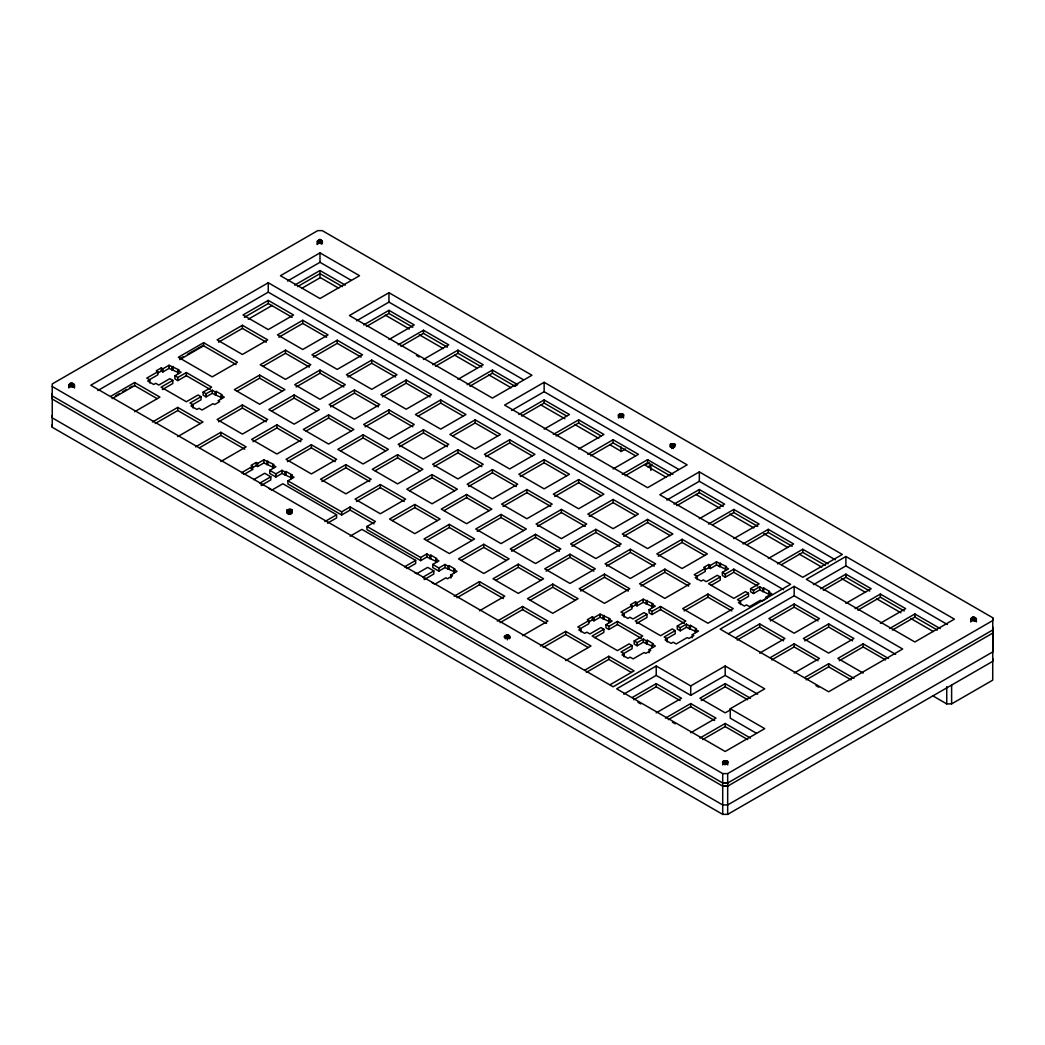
<?xml version="1.0" encoding="UTF-8"?>
<svg xmlns="http://www.w3.org/2000/svg" width="1045" height="1045" viewBox="0 0 1045 1045"><rect width="100%" height="100%" fill="white"/><g stroke="black" fill="none" stroke-linecap="round" stroke-linejoin="round"><path stroke-width="1.5" d="M286.97 513.278L286.97 510.143C297.995 506.276 288.224 518.307 286.97 510.143M290.262 514.062L290.262 509.359M291.581 512.938L291.581 509.803M508.118 638.273L508.118 635.138C495.892 637.372 516.766 641.016 508.118 635.138M509.424 638.704L509.424 635.569M722.657 764.822L722.657 761.687C733.681 757.821 723.911 769.851 722.657 761.687M725.948 764.039L725.948 760.904M727.268 764.47L727.268 761.335M52.25 415.27L52.25 417.869L722.709 804.95L727.673 804.95L992.75 651.923L992.75 630.292M992.75 658.507L992.75 661.328L727.673 814.369L722.709 814.369L52.25 427.274L52.25 383.92L317.745 230.631L322.252 230.631L992.75 617.752L992.75 629.965L727.673 783.005L722.709 783.005L52.25 395.924L52.25 393.325M992.75 651.923L992.75 649.102M68.8 384.769C79.851 393.364 70.59 374.175 68.8 387.904M317.171 241.408C328.13 249.886 318.882 230.906 317.171 244.543M970.7 618.718C981.673 627.196 972.425 608.216 970.7 621.853M618.444 414.774C619.698 422.938 629.456 410.894 618.444 414.774L618.444 417.909M670.459 444.177C668.134 452.198 682.725 442.205 670.459 444.177L670.459 447.312M268.265 282.751L90.784 385.213L613.115 686.787L790.595 584.312L268.265 282.751L268.265 292.156L783.541 589.641M319.992 252.877L280.452 275.71L319.992 298.543L359.532 275.71L319.992 252.877L319.992 262.295L287.506 281.04M97.825 390.556L268.265 292.156M268.265 300.385L242.976 314.989L268.265 329.58L293.554 314.989L268.265 300.385L268.265 303.52L244.386 317.314M294.703 285.115L319.992 270.524L345.281 285.115M297.511 286.63L319.992 273.659L342.473 286.63M110.757 396.303L134.635 382.509L159.924 397.113L134.635 411.717M203.605 342.695L178.316 357.285L212.226 376.866L237.515 362.275L203.605 342.695L203.605 345.83L236.105 364.587M178.042 373.601L178.042 370.466L179.008 369.904L169.029 365.254L162.863 368.807L161.309 367.905L156.241 370.831L157.808 371.733L157.808 374.868L149.54 379.648M115.381 395.964L119.626 393.508M122.461 391.875L126.693 389.432M129.528 387.799L132.349 386.167M180.406 358.422L183.241 356.789M187.486 354.333L203.03 345.359M248.266 319.248L272.301 305.362M301.979 288.224L320.358 277.617L338.724 288.224M157.808 371.733L146.77 378.107L149.814 379.858L149.814 382.992M112.155 398.628L134.635 385.644L157.116 398.628M179.727 359.611L203.605 345.83M157.508 373.235L161.309 371.04L162.863 371.942L169.029 368.389L177.807 372.347M242.401 325.269L217.112 339.873L242.401 354.477L267.69 339.873L242.401 325.269L242.401 328.404L218.523 342.198M149.814 379.858L147.737 381.046L153.72 384.508L155.783 383.306L158.827 385.056L169.852 378.682L172.804 380.393L172.804 383.528L162.38 389.537M210.254 389.485L186.363 375.691L177.859 380.602L174.92 378.904L174.92 375.769L181.072 372.216L178.042 370.466M172.804 380.393L161.074 387.159L186.363 401.75L198.093 394.984L201.032 396.682L201.032 399.817L192.75 404.598M174.92 375.769L177.859 377.467L186.363 372.556L211.652 387.159L203.148 392.071L203.148 395.206L206.087 396.904L212.253 393.351L222.232 397.988L221.266 398.55L221.266 395.415L222.232 394.853L216.25 391.405L215.283 391.966L212.253 390.216L206.087 393.769L203.148 392.071M302.75 320.292L277.461 334.896L302.75 349.5L328.039 334.896L302.75 320.292L302.75 323.427L278.871 337.221M152.452 421.997L177.741 407.393L203.03 421.997L177.741 436.601M201.032 396.682L189.994 403.056L193.025 404.807L193.025 407.942M155.261 423.512L177.741 410.528L200.222 423.512M285.507 350.153L260.218 364.757L285.507 379.361L310.796 364.757L285.507 350.153L285.507 353.288L309.385 367.082M193.025 404.807L190.961 406.009L196.943 409.457L199.007 408.255L202.038 410.019L213.076 403.644L214.643 404.546L219.698 401.62L218.131 400.718L224.296 397.165L221.266 395.415M388.962 292.704L349.422 315.538L492.417 398.093L531.957 375.259L388.962 292.704L388.962 302.109L523.545 379.805M263.026 366.272L285.507 353.288M259.643 375.05L234.354 389.641L259.643 404.245L284.932 389.641L259.643 375.05L259.643 378.185L237.163 391.157M356.476 320.867L388.962 302.109M337.235 340.2L311.946 354.804L337.235 369.407L362.524 354.804L337.235 340.2L337.235 343.335L313.356 357.129M363.673 324.943L388.962 310.339L414.251 324.943L388.962 339.534M366.481 326.458L388.962 313.474L412.84 327.268M242.401 404.911L217.112 419.515L242.401 434.106L267.69 419.515L242.401 404.911L242.401 408.046L266.292 421.827M218.523 421.827L242.401 408.046M319.992 370.074L294.703 384.664L319.992 399.268L345.281 384.664L319.992 370.074L319.992 373.209L343.87 386.99M296.114 386.99L319.992 373.209M195.559 446.881L220.848 432.29L246.137 446.881L220.848 461.485M199.778 447.587L220.848 435.425L244.739 449.206M294.128 394.958L268.839 409.549L294.128 424.152L319.417 409.549L294.128 394.958L294.128 398.093L271.648 411.064M371.72 360.107L346.431 374.711L371.72 389.315L397.009 374.711L371.72 360.107L371.72 363.242L347.841 377.036M398.158 344.85L423.447 330.246L448.736 344.85L423.447 359.454M400.966 346.365L423.447 333.381L447.325 347.175M276.886 424.819L251.597 439.422L276.886 454.013L302.175 439.422L276.886 424.819L276.886 427.954L253.008 441.748M354.477 389.981L329.188 404.572L354.477 419.176L379.766 404.572L354.477 389.981L354.477 393.116L330.599 406.897M328.613 414.865L303.324 429.469L328.613 444.06L353.902 429.469L328.613 414.865L328.613 418L306.133 430.984M272.876 468.16L272.876 465.025L273.842 464.476L263.862 459.826L257.697 463.379L256.143 462.478L251.074 465.404L252.642 466.305L252.642 469.44L244.373 474.221M252.642 466.305L241.604 472.68L244.648 474.43M252.341 467.807L256.143 465.613L257.697 466.514L263.862 462.961L273.842 467.611M406.205 380.027L380.916 394.618L406.205 409.222L431.494 394.618L406.205 380.027L406.205 383.162L430.083 396.943M432.643 364.757L457.932 350.153L483.221 364.757L457.932 379.361M382.326 396.943L406.205 383.162M435.452 366.272L457.932 353.288L481.823 367.082M311.371 444.726L286.082 459.33L311.371 473.934L336.66 459.33L311.371 444.726L311.371 447.861L287.493 461.655M253.661 479.629L264.685 473.254L270.812 476.794L270.812 479.929L261.145 485.494M269.754 470.341L275.867 473.868L282.019 470.315L285.063 472.066L286.03 471.504L291.999 474.952L291.999 478.087L282.019 473.45L275.867 477.003L269.754 473.476L269.754 470.341L275.906 466.788L272.876 465.025M270.812 476.794L259.774 483.156L262.804 484.919M388.962 409.888L363.673 424.492L388.962 439.083L414.251 424.492L388.962 409.888L388.962 413.023L412.84 426.817M365.084 426.817L388.962 413.023M291.999 478.087L291.032 478.649L291.032 475.514L291.999 474.952M363.098 434.772L337.809 449.376L363.098 463.98L388.387 449.376L363.098 434.772L363.098 437.907L340.618 450.891M374.058 523.872L350.166 510.078L341.663 514.989L287.911 483.966L287.911 480.831L294.076 477.265L291.032 475.514M440.69 399.935L415.401 414.538L440.69 429.129L465.979 414.538L440.69 399.935L440.69 403.07L418.209 416.041M467.128 384.664L492.417 370.074L517.706 384.664L514.898 386.284M469.936 386.18L492.417 373.209L514.898 386.18M345.856 464.633L320.567 479.237L345.856 493.841L371.145 479.237L345.856 464.633L345.856 467.768L369.734 481.562M321.978 481.562L345.856 467.768M423.447 429.795L398.158 444.399L423.447 459.003L448.736 444.399L423.447 429.795L423.447 432.93L399.569 446.724M397.583 454.679L372.294 469.283L397.583 483.887L422.872 469.283L397.583 454.679L397.583 457.815L420.064 470.799M375.103 470.799L397.583 457.815M475.175 419.842L449.886 434.446L475.175 449.036L500.464 434.446L475.175 419.842L475.175 422.977L452.694 435.961M544.145 382.3L504.604 405.12L647.6 487.688L687.14 464.855L544.145 382.3L544.145 391.705L678.727 469.401M380.341 484.553L355.052 499.144L380.341 513.748L405.63 499.144L380.341 484.553L380.341 487.688L356.463 501.469M511.658 410.45L544.145 391.705M324.877 521.546L336.608 514.78L336.608 517.915L327.49 523.179M287.911 480.831L341.663 511.854L350.166 506.943L375.455 521.546L366.952 526.458L366.952 529.593L420.704 560.629L426.856 557.063L436.836 561.714M457.932 449.703L432.643 464.307L457.932 478.91L483.221 464.307L457.932 449.703L457.932 452.838L434.054 466.632M518.856 414.538L544.145 399.935L569.434 414.538L544.145 429.129M521.664 416.041L544.145 403.07L566.625 416.041M432.068 474.587L406.779 489.191L432.068 503.794L457.357 489.191L432.068 474.587L432.068 477.735L409.588 490.706M509.66 439.749L484.371 454.353L509.66 468.957L534.949 454.353L509.66 439.749L509.66 442.884L485.781 456.678M350.166 536.15L361.897 529.384L415.649 560.407L415.649 563.542L407.367 568.323M414.826 504.461L389.537 519.052L414.826 533.655L440.115 519.052L414.826 504.461L414.826 507.596L392.345 520.567M492.417 469.61L467.128 484.214L492.417 498.818L517.706 484.214L492.417 469.61L492.417 472.758L468.539 486.539M553.341 434.446L578.63 419.842L603.919 434.446L578.63 449.036M556.149 435.961L578.63 422.977L601.11 435.961M466.553 494.507L441.264 509.098L466.553 523.702L491.842 509.098L466.553 494.507L466.553 497.642L444.073 510.613M544.145 459.656L518.856 474.26L544.145 488.864L569.434 474.26L544.145 459.656L544.145 462.791L520.266 476.585M449.311 524.368L424.022 538.972L449.311 553.563L474.6 538.972L449.311 524.368L449.311 527.503L426.83 540.487M526.902 489.53L501.613 504.121L526.902 518.725L552.191 504.121L526.902 489.53L526.902 492.665L503.024 506.446M587.826 454.353L613.115 439.749L638.404 454.353L613.115 468.957M590.634 455.868L613.115 442.884L635.595 455.868M415.649 560.407L404.611 566.782L407.641 568.532M366.952 526.458L420.704 557.494L426.856 553.928L429.9 555.692L430.867 555.13L436.836 558.579L435.869 559.14L435.869 562.275M501.038 514.414L475.749 529.018L501.038 543.609L526.327 529.018L501.038 514.414L501.038 517.549L477.16 531.343M625.498 448.997L621.344 451.388L610.045 444.87M578.63 479.577L553.341 494.167L578.63 508.771L603.919 494.167L578.63 479.577L578.63 482.712L554.751 496.493M453.804 571.51L445.026 567.553L438.861 571.106L432.748 567.579L432.748 564.444L438.913 560.891L435.869 559.14M424.152 579.609L433.806 574.032L433.806 570.897L422.768 577.271L425.811 579.021M432.748 564.444L438.861 567.971L445.026 564.418L448.057 566.168L449.023 565.619L455.006 569.068L454.039 569.629L454.039 572.764M483.796 544.275L458.507 558.879L483.796 573.483L509.085 558.879L483.796 544.275L483.796 547.41L461.315 560.394M561.387 509.437L536.098 524.041L561.387 538.632L586.676 524.041L561.387 509.437L561.387 512.572L537.509 526.366M622.311 474.26L647.6 459.656L672.889 474.26M450.904 578.068L450.904 574.933L457.07 571.38L454.039 569.629M625.119 475.775L647.6 462.791L670.08 475.775M649.219 462.7L645.065 465.09L666.266 477.33M647.835 466.841L651.976 464.437M535.523 534.322L510.234 548.925L535.523 563.529L560.812 548.925L535.523 534.322L535.523 537.457L559.402 551.251M511.645 551.251L535.523 537.457M613.115 499.484L587.826 514.075L613.115 528.679L638.404 514.075L613.115 499.484L613.115 502.619L589.236 516.4M454.196 596.212L479.485 581.608L504.774 596.212L479.485 610.803M457.005 597.727L479.485 584.743L503.376 598.537M518.281 564.182L492.992 578.786L518.281 593.39L543.57 578.786L518.281 564.182L518.281 567.317L495.8 580.302M595.872 529.345L570.583 543.949L595.872 558.553L621.161 543.949L595.872 529.345L595.872 532.48L571.994 546.274M699.327 471.896L659.787 494.716L802.782 577.284L842.322 554.451L699.327 471.896L699.327 481.301L835.321 559.806M570.008 554.229L544.719 568.833L570.008 583.437L595.297 568.833L570.008 554.229L570.008 557.364L546.13 571.158M666.841 500.046L699.327 481.301M647.6 519.391L622.311 533.995L647.6 548.586L672.889 533.995L647.6 519.391L647.6 522.526L623.721 536.32M674.038 504.121L699.327 489.53L724.616 504.121L699.327 518.725M676.846 505.636L699.327 492.665L723.218 506.446M552.766 584.103L527.477 598.694L552.766 613.297L578.055 598.694L552.766 584.103L552.766 587.238L575.246 600.209M530.285 600.209L552.766 587.238M497.302 621.096L522.591 606.492L547.88 621.096L522.591 635.7M500.111 622.611L522.591 609.627L546.483 623.421M630.357 549.252L605.068 563.856L630.357 578.46L655.646 563.856L630.357 549.252L630.357 552.387L606.479 566.181M604.493 574.136L579.204 588.74L604.493 603.344L629.782 588.74L604.493 574.136L604.493 577.271L580.615 591.065M682.085 539.298L656.796 553.902L682.085 568.506L707.374 553.902L682.085 539.298L682.085 542.433L658.206 556.227M708.523 524.041L733.812 509.437L759.101 524.041L733.812 538.632M712.742 524.734L733.812 512.572L757.703 526.366M664.842 569.159L639.553 583.763L664.842 598.367L690.131 583.763L664.842 569.159L664.842 572.294L688.733 586.088M640.964 586.088L664.842 572.294M540.409 645.98L565.698 631.376L590.987 645.98L565.698 660.584M588.57 622.102L592.371 619.92L593.926 620.821L600.091 617.268L610.071 621.906L609.104 622.467L609.104 619.332L610.071 618.771L600.091 614.133L593.926 617.686L592.371 616.785L587.303 619.698L588.871 620.599L588.871 623.734L580.602 628.515M588.871 620.599L577.833 626.974L580.876 628.724L580.876 631.859M543.217 647.495L565.698 634.524L588.178 647.495M580.876 628.724L578.799 629.926L584.782 633.374L586.846 632.173L589.889 633.936L600.914 627.562L603.866 629.26L603.866 632.395L594.749 637.659M652.211 607.537L652.211 604.402L653.177 603.84L643.197 599.19L637.032 602.756L635.478 601.855L630.422 604.768L631.977 605.669L631.977 608.804L623.695 613.585M631.977 605.669L620.939 612.043L623.983 613.794L623.983 616.929M631.676 607.171L635.478 604.99L637.032 605.891L643.197 602.325L653.177 606.975M743.008 543.949L768.297 529.345L793.586 543.949L768.297 558.553M725.491 570.204L725.491 567.069L726.458 566.508L716.478 561.87L710.313 565.423L708.758 564.522L703.69 567.435L705.257 568.336L705.257 571.471L696.989 576.252M623.983 613.794L621.906 614.996L627.888 618.444L629.952 617.242L632.996 618.993L644.02 612.631L646.973 614.329L646.973 617.464L636.549 623.486M641.316 638.351L617.425 624.557L608.922 629.469L605.982 627.771L605.982 624.636L612.135 621.083L609.104 619.332M705.257 568.336L694.22 574.711L697.263 576.461L697.263 579.596M747.227 544.654L768.297 532.48L792.188 546.274M704.957 569.838L708.758 567.657L710.313 568.558L716.478 565.005L725.256 568.95M603.866 629.26L592.136 636.026L617.425 650.63L629.155 643.864L632.094 645.562L632.094 648.697L623.813 653.478M605.982 624.636L608.922 626.334L617.425 621.422L642.714 636.026L634.21 640.938L634.21 644.073L637.15 645.771L643.315 642.218L652.093 646.176M697.263 576.461L695.186 577.663L701.169 581.111L703.233 579.91L706.276 581.673L717.301 575.299L720.253 576.997L720.253 580.132L711.136 585.396M684.423 623.421L660.531 609.627L652.028 614.538L649.089 612.84L649.089 609.705L655.241 606.152L652.211 604.402M646.973 614.329L635.242 621.096L660.531 635.7L672.262 628.933L675.201 630.631L675.201 633.766L665.547 639.331M649.089 609.705L652.028 611.403L660.531 606.492L685.82 621.096L677.317 626.007L677.317 629.142L680.256 630.84L686.421 627.287L695.199 631.245M757.703 586.088L733.812 572.294L725.308 577.206L722.369 575.508L722.369 572.373L728.522 568.82L725.491 567.069M720.253 576.997L708.523 583.763L733.812 598.367L745.542 591.601L748.481 593.299L748.481 596.434L740.2 601.215M722.369 572.373L725.308 574.071L733.812 569.159L759.101 583.763L750.597 588.675L750.597 591.81L753.536 593.508L759.702 589.955L769.682 594.605L768.715 595.154L768.715 592.019L769.682 591.47L763.699 588.008L762.732 588.57L759.702 586.82L753.536 590.373L750.597 588.675M707.948 594.056L682.659 608.647L707.948 623.251L733.237 608.647L707.948 594.056L707.948 597.191L731.827 610.972M684.07 610.972L707.948 597.191M584.926 670.054L608.804 656.273L634.093 670.877L610.215 684.658M632.094 645.562L621.057 651.923L624.087 653.687L624.087 656.822M634.21 640.938L637.15 642.636L643.315 639.083L646.346 640.833L647.312 640.271L653.295 643.72L652.328 644.282L652.328 647.417M586.323 672.379L608.804 659.408L631.284 672.379M777.493 563.856L802.782 549.252L828.071 563.856M624.087 653.687L622.023 654.875L628.006 658.324L630.07 657.135L633.1 658.886L644.138 652.511L645.705 653.412L650.761 650.499L649.193 649.598L649.193 652.733M781.712 564.561L802.782 552.387L825.263 565.371M675.201 630.631L664.163 636.993L667.206 638.743L667.206 641.891M677.317 626.007L680.256 627.705L686.421 624.152L689.452 625.903L690.418 625.341L696.401 628.79L695.434 629.351L695.434 632.486L696.401 631.925M667.206 638.743L665.129 639.945L671.112 643.393L673.176 642.205L676.206 643.955L687.244 637.581L688.812 638.482L693.867 635.569L692.299 634.655L692.299 637.803M649.193 649.598L655.359 646.032L652.328 644.282M748.481 593.299L737.443 599.673L740.474 601.424L740.474 604.559M740.474 601.424L738.41 602.612L744.393 606.061L746.457 604.872L749.487 606.622L760.525 600.248L762.092 601.149L765.88 598.968M692.299 634.655L698.465 631.102L695.434 629.351M730.246 708.745L764.731 688.838L725.191 666.005L690.706 685.925L656.221 666.005L616.681 688.838L725.191 751.486L764.731 728.652L730.246 708.745L730.246 718.15L756.462 733.29M794.161 586.376L720.136 629.116L828.646 691.764L902.671 649.023L794.161 586.376L794.161 595.781L895.63 654.353M845.888 556.502L806.348 579.335L914.858 641.983L954.398 619.149L845.888 556.502L845.888 565.907L947.358 624.492M623.734 694.167L656.221 675.41L690.706 695.33L725.191 675.41L757.677 694.167M728.509 633.675L794.161 595.781M813.402 584.664L845.888 565.907M632.343 697.433L656.221 683.639L681.51 698.243L656.221 712.847M735.798 637.711L759.676 623.917L784.965 638.521L759.676 653.112M794.161 604.01L768.872 618.601L794.161 633.205L819.45 618.601L794.161 604.01L794.161 607.145L818.039 620.926M820.599 588.74L845.888 574.136L871.177 588.74L845.888 603.344M633.74 699.758L656.221 686.774L680.099 700.568M737.195 640.023L759.676 627.052L783.554 640.846M770.283 620.926L794.161 607.145M823.408 590.255L845.888 577.271L869.767 591.065M665.417 718.15L690.706 703.559L715.995 718.15L690.706 732.754M750.48 698.243L725.191 683.639L699.902 698.243L725.191 712.847L730.808 709.607M770.283 657.618L794.161 643.824L819.45 658.428L794.161 673.032M828.646 623.917L803.357 638.521L828.646 653.112L853.935 638.521L828.646 623.917L828.646 627.052L852.524 640.846M855.084 608.647L880.373 594.056L905.662 608.647L880.373 623.251M668.225 719.665L690.706 706.694L714.584 720.475M701.313 700.568L725.191 686.774L747.671 699.758M771.68 659.944L794.161 646.959L818.039 660.753M804.768 640.846L828.646 627.052M857.893 610.162L880.373 597.191L904.252 610.972M699.902 738.07L725.191 723.467L750.48 738.07M804.768 677.526L828.646 663.732L853.935 678.336M888.42 658.428L863.131 643.824L837.842 658.428L863.131 673.032M889.569 628.567L914.858 613.964L940.147 628.567M702.71 739.573L725.191 726.602L747.671 739.573M806.165 679.851L828.646 666.867L851.126 679.851M839.253 660.753L863.131 646.959L885.611 659.944M892.378 630.07L914.858 617.099L937.339 630.07M52.25 386.519L722.709 773.6L727.673 773.6L992.75 620.56L992.75 617.752M52.25 396.46L52.25 399.059L722.709 786.14L727.673 786.14L992.75 633.1M932.623 695.735L946.744 703.886L951.616 703.886L992.724 680.151L992.75 627.157M722.683 782.992L727.673 783.005M722.683 786.127L727.673 786.14M319.992 262.295L351.068 280.23M385.357 315.146L409.379 329.018M419.267 334.727L443.302 348.599M454.601 355.117L477.212 368.18M488.511 374.698L511.123 387.76M540.801 404.885L564.822 418.758M574.711 424.466L598.733 438.338M695.944 494.468L719.979 508.34M729.867 514.049L753.889 527.921M763.79 533.629L787.812 547.502M799.111 554.033L821.736 567.082M841.512 578.512L865.547 592.384M876.846 598.903L900.881 612.775M910.77 618.483L933.381 631.546M416.419 355.391L419.228 357.011M768.715 592.019L771.746 593.769L765.58 597.335L767.148 598.236M268.265 303.52L292.143 317.314M302.75 323.427L326.628 337.221M337.235 343.335L361.113 357.129M371.72 363.242L395.598 377.036M440.69 403.07L463.17 416.041M475.175 422.977L497.655 435.961M509.66 442.884L532.14 455.868M544.145 462.791L566.625 475.775M578.63 482.712L601.11 495.683M613.115 502.619L635.595 515.59M647.6 522.526L670.08 535.51M682.085 542.433L704.565 555.417M242.401 328.404L266.279 342.198M354.477 393.116L378.355 406.897M423.447 432.93L447.338 446.724M457.932 452.838L481.823 466.632M492.417 472.758L516.308 486.539M526.902 492.665L550.793 506.446M561.387 512.572L585.278 526.366M595.872 532.48L619.763 546.274M630.357 552.387L654.248 566.181M816.001 685.638L818.81 687.257M259.643 378.185L282.124 391.157M294.128 398.093L316.609 411.064M328.613 418L351.094 430.971M363.098 437.907L385.579 450.891M432.068 477.735L454.549 490.706M466.553 497.642L489.034 510.613M501.038 517.549L523.519 530.52M570.008 557.364L593.887 571.158M604.493 577.271L628.372 591.065M276.886 427.954L300.777 441.748M311.371 447.861L335.249 461.655M380.341 487.688L404.219 501.469M414.826 507.596L437.306 520.567M449.311 527.503L471.791 540.487M483.796 547.41L506.276 560.394M518.281 567.317L540.761 580.302M450.904 574.933L452.472 575.834L447.417 578.76L445.849 577.846L434.811 584.22L431.781 582.47M336.608 514.78L282.855 483.744L271.818 490.118L268.787 488.368M433.806 570.897L427.692 567.37L416.655 573.731L414.63 572.569M251.074 468.539L252.642 469.44M637.959 702.305L640.768 703.925M672.444 722.213L675.253 723.832M52.25 424.675L52.25 427.274M976.357 618.718L976.357 621.853M976.069 618.313L976.069 621.448M975.599 617.961L975.599 621.096M974.998 617.699L974.998 620.834M974.293 617.53L974.293 620.665M973.535 617.464L973.535 620.599M972.777 617.53L972.777 620.665M972.072 617.699L972.072 620.834M971.458 617.961L971.458 621.096M971.001 618.313L971.001 621.448M951.616 685.076L951.616 703.886M946.744 686.643L946.744 703.886M914.858 613.964L914.858 617.099M880.373 594.056L880.373 597.191M863.131 643.824L863.131 646.959M845.888 574.136L845.888 577.271M828.646 663.732L828.646 666.867M802.782 549.252L802.782 552.387M794.161 643.824L794.161 646.959M768.297 529.345L768.297 532.48M763.699 588.008L763.699 591.143M762.732 588.57L762.732 591.705M759.702 586.82L759.702 589.955M759.676 623.917L759.676 627.052M753.536 590.373L753.536 593.508M733.812 509.437L733.812 512.572M733.812 569.159L733.812 572.294M727.725 761.687L727.725 764.822M727.673 773.6L727.673 814.369M726.654 761.073L726.654 764.208M725.308 574.071L725.308 577.206M725.191 666.005L725.191 675.41M725.191 683.639L725.191 686.774M725.191 723.467L725.191 726.602M725.191 760.838L725.191 763.973M724.433 760.904L724.433 764.039M723.728 761.073L723.728 764.208M723.127 761.335L723.127 764.47M722.709 773.6L722.709 814.369M720.475 563.059L720.475 566.194M719.509 563.621L719.509 566.756M716.478 561.87L716.478 565.005M710.313 565.423L710.313 568.558M708.758 564.522L708.758 567.657M699.327 489.53L699.327 492.665M690.706 685.925L690.706 695.33M690.706 703.559L690.706 706.694M690.418 625.341L690.418 628.476M689.452 625.903L689.452 629.038M686.421 624.152L686.421 627.287M680.256 627.705L680.256 630.84M674.587 444.177L674.587 447.312M673.986 443.903L673.986 447.038M673.28 443.733L673.28 448.449M672.523 443.681L672.523 448.383M671.765 443.733L671.765 448.449M671.06 443.903L671.06 447.038M660.531 606.492L660.531 609.627M656.221 666.005L656.221 675.41M656.221 683.639L656.221 686.774M652.028 611.403L652.028 614.538M650.865 464.189L650.865 470.459M647.6 459.656L647.6 462.791M647.195 600.392L647.195 603.527M647.312 640.271L647.312 643.406M646.346 640.833L646.346 643.968M646.228 600.953L646.228 604.088M643.315 639.083L643.315 642.218M643.197 599.19L643.197 602.325M637.032 602.756L637.032 605.891M637.15 642.636L637.15 645.771M635.478 601.855L635.478 604.99M623.512 414.774L623.512 417.909M623.042 414.421L623.042 417.556M622.441 414.147L622.441 417.282M621.736 413.977L621.736 417.112M620.978 413.924L620.978 417.059M620.978 446.933L620.978 451.636M620.221 413.977L620.221 417.112M619.515 414.147L619.515 417.282M618.914 414.421L618.914 417.556M617.425 621.422L617.425 624.557M613.115 439.749L613.115 442.884M608.922 626.334L608.922 629.469M608.804 656.273L608.804 659.408M604.088 615.322L604.088 618.457M603.122 615.884L603.122 619.019M600.091 614.133L600.091 617.268M593.926 617.686L593.926 620.821M592.371 616.785L592.371 619.92M578.63 419.842L578.63 422.977M565.698 631.376L565.698 634.524M544.145 399.935L544.145 403.07M522.591 606.492L522.591 609.627M508.824 635.308L508.824 638.443M507.361 635.086L507.361 639.788M506.603 635.138L506.603 638.273M505.898 635.308L505.898 638.443M505.297 635.569L505.297 638.704M492.417 370.074L492.417 373.209M479.485 581.608L479.485 584.743M457.932 350.153L457.932 353.288M449.023 565.619L449.023 568.754M448.057 566.168L448.057 569.303M445.026 564.418L445.026 567.553M438.861 567.971L438.861 571.106M430.867 555.13L430.867 558.265M429.9 555.692L429.9 558.827M426.856 553.928L426.856 557.063M423.447 330.246L423.447 333.381M420.704 557.494L420.704 560.629M388.962 310.339L388.962 313.474M350.166 506.943L350.166 510.078M341.663 511.854L341.663 514.989M322.056 240.65L322.056 243.785M321.455 240.376L321.455 243.511M320.75 240.206L320.75 243.341M319.992 240.154L319.992 243.289M319.992 270.524L319.992 277.852M319.234 240.206L319.234 243.341M318.529 240.376L318.529 243.511M317.928 240.65L317.928 243.785M317.458 240.99L317.458 244.125M292.038 510.143L292.038 513.278M290.967 509.529L290.967 514.231M289.504 509.307L289.504 514.009M288.747 509.359L288.747 514.062M288.041 509.529L288.041 514.231M287.44 509.803L287.44 512.938M286.03 471.504L286.03 474.639M285.063 472.066L285.063 475.201M282.019 470.315L282.019 473.45M275.867 473.868L275.867 477.003M267.86 461.028L267.86 464.163M266.893 461.577L266.893 464.711M263.862 459.826L263.862 462.961M257.697 463.379L257.697 466.514M256.143 462.478L256.143 465.613M220.848 432.29L220.848 435.425M216.25 391.405L216.25 394.54M215.283 391.966L215.283 395.101M212.253 390.216L212.253 393.351M206.087 393.769L206.087 396.904M186.363 372.556L186.363 375.691M177.859 377.467L177.859 380.602M177.741 407.393L177.741 410.528M173.026 366.455L173.026 369.59M172.059 367.004L172.059 370.139M169.029 365.254L169.029 368.389M162.863 368.807L162.863 371.942M161.309 367.905L161.309 371.04M134.635 382.509L134.635 385.644M74.508 384.769L74.508 387.904M74.221 384.364L74.221 387.499M73.751 384.011L73.751 387.146M73.137 383.737L73.137 386.872M72.418 383.567L72.418 386.702M71.661 383.502L71.661 386.637M70.89 383.567L70.89 386.702M70.172 383.737L70.172 386.872M69.558 384.011L69.558 387.146M69.088 384.364L69.088 387.499"/></g></svg>
